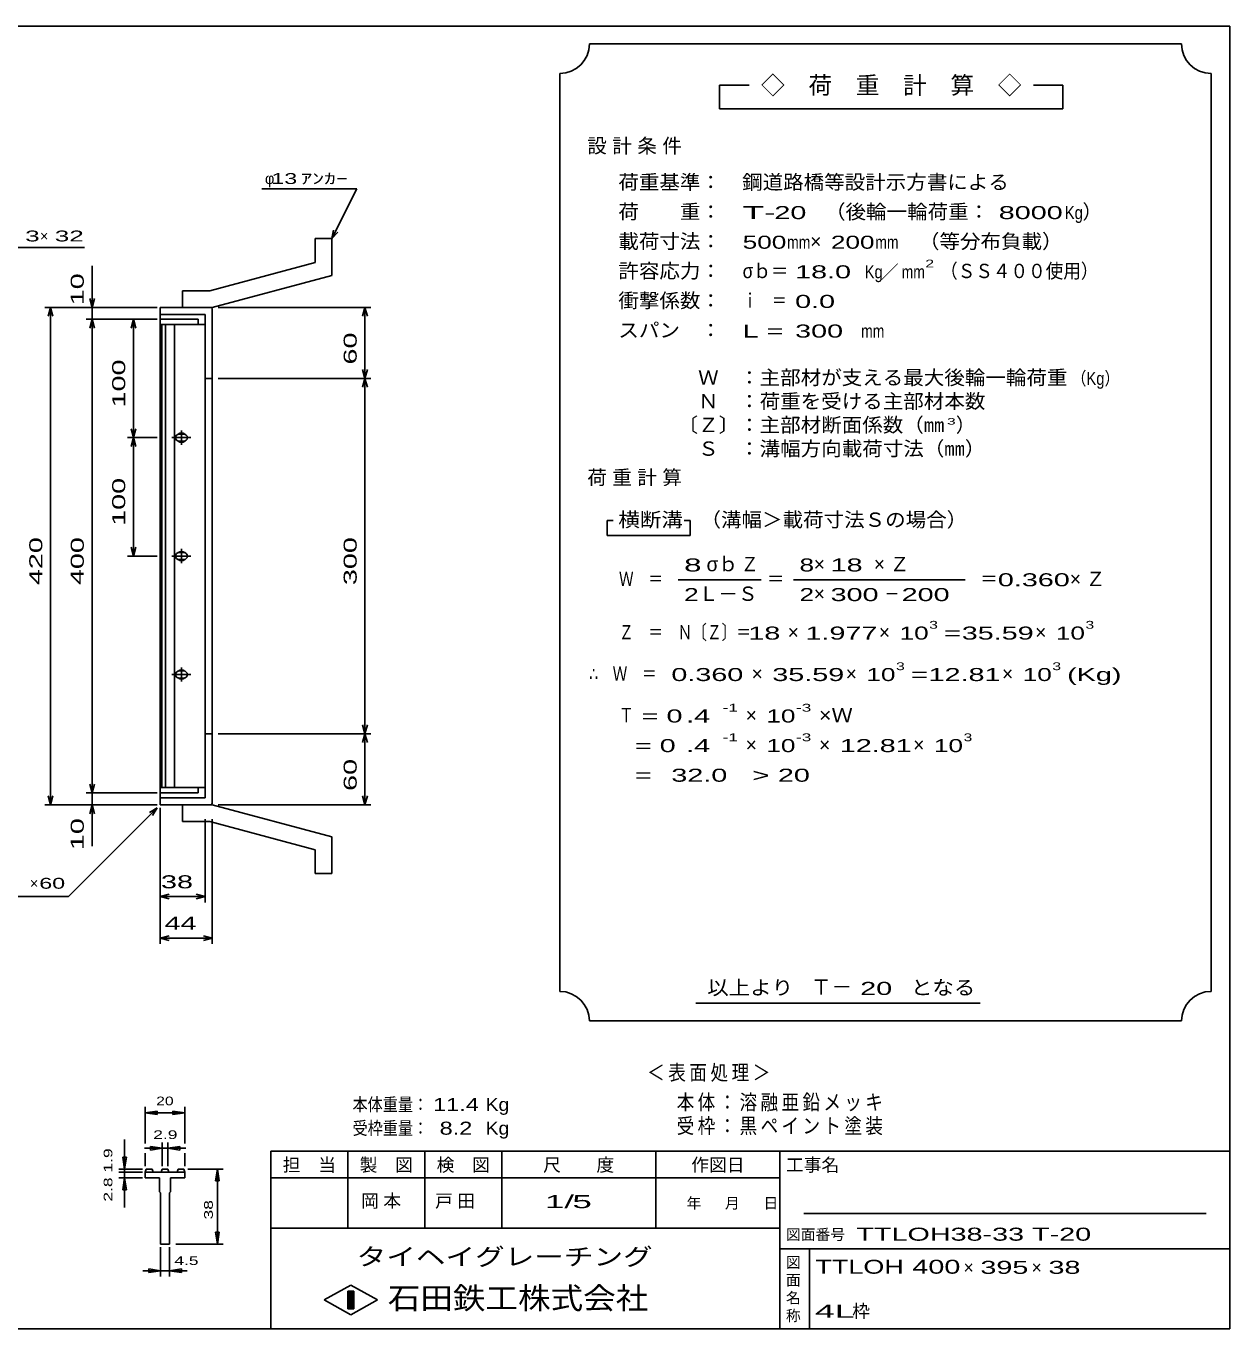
# Model space of a CAD drawing. Units: millimetres, scale not verified, with parts at other scales. Extents: x -910 to 866, y -641 to 527.
# Drawn here: x -151 to 866, y -573 to 527 of the extents above; entities that cross this region are included whole.
import ezdxf
from ezdxf.enums import TextEntityAlignment as Align

# ---------------------------------------------------------------- set-up
doc = ezdxf.new("R2010")
doc.units = ezdxf.units.MM
doc.header["$LTSCALE"] = 5
for name, color, linetype, lineweight in [('0_2', 150, 'Continuous', 25), ('16', 3, 'Continuous', 25), ('19', 6, 'Continuous', 25), ('22', 2, 'Continuous', 25), ('32', 4, 'Continuous', 25)]:
    doc.layers.add(name, color=color, linetype=linetype, lineweight=lineweight)
doc.styles.add('ベクトル', font='')
doc.styles.get('ベクトル').set_extended_font_data('ベクトル')

msp = doc.modelspace()

# ---------------------------------------------------------------- linework, layer by layer
at = {"layer": '0_2'}
for p, q in [((-864.5, 526.75), (865.5, 526.75)), ((865.5, 526.75), (865.5, -573.25)), ((865.5, -423.25), (55.5, -423.25)), ((55.5, -423.25), (55.5, -573.25)), ((120.5, -423.25), (120.5, -488.25)), ((185.5, -488.25), (185.5, -423.25)), ((250.5, -423.25), (250.5, -488.25)), ((380.5, -488.25), (380.5, -423.25)), ((485.5, -423.25), (485.5, -573.25)), ((485.5, -445.75), (55.5, -445.75)), ((845.5, -475.75), (505.5, -475.75)), ((55.5, -488.25), (485.5, -488.25)), ((485.5, -505.75), (865.5, -505.75)), ((510.5, -573.25), (510.5, -505.75)), ((100.5, -548.75), (123, -536.25)), ((123, -536.25), (145.5, -548.75)), ((123, -561.25), (100.5, -548.75)), ((120.5, -541.25), (125.5, -541.25)), ((120.5, -556.25), (120.5, -541.25)), ((120.5, -541.25), (121.5, -541.25)), ((121.5, -541.25), (121.5, -556.25)), ((122.5, -556.25), (122.5, -541.25)), ((122.5, -541.25), (123.5, -541.25)), ((145.5, -548.75), (123, -561.25)), ((123.5, -541.25), (123.5, -556.25)), ((124.5, -556.25), (124.5, -541.25)), ((124.5, -541.25), (125.5, -541.25)), ((125.5, -541.25), (125.5, -556.25)), ((125.5, -541.25), (125.5, -556.25)), ((125.5, -556.25), (120.5, -556.25)), ((121.5, -556.25), (122.5, -556.25)), ((123.5, -556.25), (124.5, -556.25)), ((865.5, -573.25), (-864.5, -573.25))]:
    msp.add_line(p, q, dxfattribs=at)
at = {"layer": '16'}
for p, q in [((-6, 279.25), (-38, 279.25)), ((-38, 279.25), (-38, 274.75)), ((-6, 274.75), (-6, 279.25)), ((-38, 274.75), (-6, 274.75)), ((-38, 274.75), (-38, -116.25)), ((0, 274.75), (-38, 274.75)), ((-36.5, 274.75), (-36.5, -116.25)), ((-33.5, -116.25), (-33.5, 274.75)), ((-26, 274.75), (-26, -116.25)), ((0, -116.25), (0, 274.75)), ((-28, 179.25), (-12, 179.25)), ((-18, 182.25), (-22, 182.25)), ((-22, 176.25), (-18, 176.25)), ((-20, 185.25), (-20, 173.25)), ((-28, 79.25), (-12, 79.25)), ((-18, 82.25), (-22, 82.25)), ((-20, 85.25), (-20, 73.25)), ((-22, 76.25), (-18, 76.25)), ((-28, -20.75), (-12, -20.75)), ((-18, -17.75), (-22, -17.75)), ((-20, -14.75), (-20, -26.75)), ((-22, -23.75), (-18, -23.75)), ((-38, -116.25), (-6, -116.25)), ((-38, -120.75), (-38, -116.25)), ((-38, -116.25), (0, -116.25)), ((-6, -120.75), (-38, -120.75)), ((-6, -116.25), (-6, -120.75))]:
    msp.add_line(p, q, dxfattribs=at)
for centre, radius, start, end in [((-22, 179.25), 3, 90, 270), ((-20, 179.25), 4, 46.6, 133.4), ((-20, 179.25), 4, 226.6, 313.4), ((-18, 179.25), 3, 270, 90), ((-22, 79.25), 3, 90, 270), ((-20, 79.25), 4, 46.6, 133.4), ((-18, 79.25), 3, 270, 90), ((-20, 79.25), 4, 226.6, 313.4), ((-22, -20.75), 3, 90, 270), ((-20, -20.75), 4, 46.6, 133.4), ((-18, -20.75), 3, 270, 90), ((-20, -20.75), 4, 226.6, 313.4)]:
    msp.add_arc(centre, radius, start, end, dxfattribs=at)
at = {"layer": '19'}
for p, q in [((93, 347.25), (107, 347.25)), ((93, 327.25), (93, 347.25)), ((107, 316.25), (107, 347.25)), ((93, 327.25), (4, 303.25)), ((6, 289.25), (107, 316.25)), ((-19, 303.25), (4, 303.25)), ((-19, 289.25), (-19, 303.25)), ((-38, 279.25), (-38, 289.25)), ((-38, 289.25), (5, 289.25)), ((-19, 289.25), (6, 289.25)), ((5, 289.25), (6, 288.25)), ((6, 288.25), (6, -129.75)), ((0, 283.25), (-38, 283.25)), ((0, -124.75), (0, 283.25)), ((6, 229.25), (0, 229.25)), ((6, -70.75), (0, -70.75)), ((-38, -130.75), (-38, -120.75)), ((-38, -124.75), (0, -124.75)), ((5, -130.75), (-38, -130.75)), ((-19, -130.75), (6, -130.75)), ((-19, -144.75), (-19, -130.75)), ((6, -129.75), (5, -130.75)), ((107, -157.75), (6, -130.75)), ((-19, -144.75), (4, -144.75)), ((93, -168.75), (4, -144.75)), ((107, -188.75), (107, -157.75)), ((93, -188.75), (93, -168.75)), ((93, -188.75), (107, -188.75))]:
    msp.add_line(p, q, dxfattribs=at)
at = {"layer": '22', "color": 4}
for p, q in [((824.5, 511.75), (324.5, 511.75)), ((299.5, 486.75), (299.5, -288.25)), ((849.5, -288.25), (849.5, 486.75)), ((459.5, 476.75), (434.5, 476.75)), ((434.5, 476.75), (434.5, 456.75)), ((724.5, 476.75), (699.5, 476.75)), ((724.5, 456.75), (724.5, 476.75)), ((434.5, 456.75), (724.5, 456.75)), ((48, 389.25), (128, 389.25)), ((107, 347.25), (128, 389.25)), ((107, 347.25), (108.5, 354.55)), ((107, 347.25), (112, 352.75)), ((-217, 339.75), (-102, 339.75)), ((-95.5, 289.25), (-95.5, 324.25)), ((-135.5, 289.25), (-40.5, 289.25)), ((-132.5, 281.75), (-130.5, 289.25)), ((-128.5, 281.75), (-130.5, 289.25)), ((-130.5, -130.75), (-130.5, 289.25)), ((-40.5, 289.25), (-100.5, 289.25)), ((-95.5, 289.25), (-97.5, 296.75)), ((-93.5, 296.75), (-95.5, 289.25)), ((-95.5, 289.25), (-95.5, 279.25)), ((11, 289.25), (140, 289.25)), ((133, 281.75), (135, 289.25)), ((137, 281.75), (135, 289.25)), ((135, 229.25), (135, 289.25)), ((-100.5, 279.25), (-40.5, 279.25)), ((-97.5, 271.75), (-95.5, 279.25)), ((-93.5, 271.75), (-95.5, 279.25)), ((-95.5, -120.75), (-95.5, 279.25)), ((-40.5, 279.25), (-65.5, 279.25)), ((-60.5, 279.25), (-62.5, 271.75)), ((-58.5, 271.75), (-60.5, 279.25)), ((-60.5, 279.25), (-60.5, 179.25)), ((135, 229.25), (133, 236.75)), ((135, 229.25), (137, 236.75)), ((11, 229.25), (140, 229.25)), ((133, 221.75), (135, 229.25)), ((137, 221.75), (135, 229.25)), ((135, -70.75), (135, 229.25)), ((-65.5, 179.25), (-40.5, 179.25)), ((-60.5, 179.25), (-62.5, 186.75)), ((-60.5, 179.25), (-62.5, 171.75)), ((-58.5, 186.75), (-60.5, 179.25)), ((-58.5, 171.75), (-60.5, 179.25)), ((-60.5, 179.25), (-60.5, 79.25)), ((344.5, 109.25), (339.5, 109.25)), ((339.5, 109.25), (339.5, 96.75)), ((409.5, 109.25), (404.5, 109.25)), ((409.5, 96.75), (409.5, 109.25)), ((339.5, 96.75), (409.5, 96.75)), ((-65.5, 79.25), (-40.5, 79.25)), ((-60.5, 79.25), (-62.5, 86.75)), ((-58.5, 86.75), (-60.5, 79.25)), ((399.5, 59.25), (469.5, 59.25)), ((497, 59.25), (642, 59.25)), ((135, -70.75), (133, -63.25)), ((135, -70.75), (137, -63.25)), ((11, -70.75), (140, -70.75)), ((133, -78.25), (135, -70.75)), ((137, -78.25), (135, -70.75)), ((135, -130.75), (135, -70.75)), ((-100.5, -120.75), (-40.5, -120.75)), ((-95.5, -120.75), (-97.5, -113.25)), ((-95.5, -120.75), (-93.5, -113.25)), ((-95.5, -130.75), (-95.5, -120.75)), ((-135.5, -130.75), (-40.5, -130.75)), ((-130.5, -130.75), (-132.5, -123.25)), ((-130.5, -130.75), (-128.5, -123.25)), ((-100.5, -130.75), (-40.5, -130.75)), ((-97.5, -138.25), (-95.5, -130.75)), ((-93.5, -138.25), (-95.5, -130.75)), ((-95.5, -165.75), (-95.5, -130.75)), ((11, -130.75), (140, -130.75)), ((135, -130.75), (133, -123.25)), ((135, -130.75), (137, -123.25)), ((-115.5, -208.25), (-40.5, -133.25)), ((-47, -137.25), (-40.5, -133.25)), ((-44.5, -139.75), (-40.5, -133.25)), ((-38, -213.25), (-38, -133.25)), ((-38, -248.25), (-38, -133.25)), ((0, -213.25), (0, -142.75)), ((6, -248.25), (6, -142.75)), ((-215.5, -208.25), (-115.5, -208.25)), ((-38, -208.25), (-30.5, -206.25)), ((-30.5, -210.25), (-38, -208.25)), ((-38, -208.25), (0, -208.25)), ((0, -208.25), (-7.5, -206.25)), ((-7.5, -210.25), (0, -208.25)), ((-38, -243.25), (-30.5, -241.25)), ((6, -243.25), (-1.5, -241.25)), ((-30.5, -245.25), (-38, -243.25)), ((-38, -243.25), (6, -243.25)), ((-1.5, -245.25), (6, -243.25)), ((414.5, -298.25), (654.5, -298.25)), ((324.5, -313.25), (824.5, -313.25))]:
    msp.add_line(p, q, dxfattribs=at)
for centre, start, end in [((299.5, 511.75), 270, 0), ((849.5, 511.75), 180, 270), ((299.5, -313.25), 0, 90), ((849.5, -313.25), 90, 180)]:
    msp.add_arc(centre, 25, start, end, dxfattribs=at)
at = {"layer": '32'}
for p, q in [((-50.5, -416.75), (-50.5, -385.75)), ((-50.5, -390.75), (-40.5, -389.25)), ((-50.5, -390.75), (-40.5, -392.25)), ((-50.5, -390.75), (-17.167, -390.75)), ((-40.5, -392.25), (-40.5, -389.25)), ((-17.167, -390.75), (-27.167, -389.25)), ((-27.167, -392.25), (-27.167, -389.25)), ((-17.167, -390.75), (-27.167, -392.25)), ((-17.167, -416.75), (-17.167, -385.75)), ((-68, -438.25), (-68, -413.25)), ((-36.25, -435.75), (-36.25, -415.75)), ((-31.417, -415.75), (-31.417, -435.75)), ((-68, -438.25), (-69.5, -428.25)), ((-69.5, -428.25), (-66.5, -428.25)), ((-68, -438.25), (-66.5, -428.25)), ((-36.25, -420.75), (-51.25, -420.75)), ((-50.5, -435.75), (-50.5, -424.75)), ((-36.25, -420.75), (-46.25, -419.25)), ((-46.25, -419.25), (-46.25, -422.25)), ((-46.25, -422.25), (-36.25, -420.75)), ((-36.25, -420.75), (-31.417, -420.75)), ((-31.417, -420.75), (-21.417, -419.25)), ((-21.417, -422.25), (-31.417, -420.75)), ((-31.417, -420.75), (-16.417, -420.75)), ((-21.417, -419.25), (-21.417, -422.25)), ((-17.167, -435.75), (-17.167, -424.75)), ((-73, -438.25), (-53, -438.25)), ((-68, -445.75), (-68, -438.25)), ((-50.5, -440.75), (-49.667, -438.25)), ((-49.667, -438.25), (-44.833, -438.25)), ((-44.833, -438.25), (-44, -440.75)), ((-37.083, -440.75), (-36.25, -438.25)), ((-36.25, -438.25), (-31.417, -438.25)), ((-31.417, -438.25), (-30.583, -440.75)), ((-23.667, -440.75), (-22.833, -438.25)), ((-22.833, -438.25), (-18, -438.25)), ((-18, -438.25), (-17.167, -440.75)), ((-14.667, -438.25), (15.333, -438.25)), ((8.833, -448.25), (10.333, -438.25)), ((10.333, -438.25), (11.833, -448.25)), ((10.333, -501.584), (10.333, -438.25)), ((-73, -440.75), (-53, -440.75)), ((-73, -445.75), (-53, -445.75)), ((-69.5, -455.75), (-68, -445.75)), ((-68, -445.75), (-66.5, -455.75)), ((-68, -470.75), (-68, -445.75)), ((-50.5, -440.75), (-50.5, -445.75)), ((-17.167, -440.75), (-50.5, -440.75)), ((-50.5, -445.75), (-38.417, -445.75)), ((-38.417, -445.75), (-38.417, -457.417)), ((-29.25, -457.417), (-29.25, -445.75)), ((-29.25, -445.75), (-17.167, -445.75)), ((-17.167, -445.75), (-17.167, -440.75)), ((8.833, -448.25), (11.833, -448.25)), ((-69.5, -455.75), (-66.5, -455.75)), ((-38.417, -457.417), (-37.583, -458.25)), ((-37.583, -458.25), (-37.583, -501.583)), ((-30.083, -458.25), (-29.25, -457.417)), ((-30.083, -501.583), (-30.083, -458.25)), ((10.333, -501.584), (8.833, -491.584)), ((8.833, -491.584), (11.833, -491.584)), ((10.333, -501.584), (11.833, -491.584)), ((-37.583, -501.583), (-30.083, -501.583)), ((-37.583, -529.083), (-37.583, -504.084)), ((-30.083, -529.083), (-30.083, -504.084)), ((-24.667, -501.584), (15.333, -501.584)), ((-52.583, -524.083), (-37.583, -524.083)), ((-37.583, -524.083), (-47.583, -522.583)), ((-47.583, -525.583), (-47.583, -522.583)), ((-37.583, -524.083), (-47.583, -525.583)), ((-37.583, -524.083), (-30.083, -524.083)), ((-30.083, -524.083), (-20.083, -522.583)), ((-30.083, -524.083), (-20.083, -525.583)), ((-30.083, -524.083), (-15.083, -524.083)), ((-20.083, -525.583), (-20.083, -522.583))]:
    msp.add_line(p, q, dxfattribs=at)
msp.add_circle((-68, -440.75), 0.5, dxfattribs=at)

# ---------------------------------------------------------------- texts
at = {"layer": '0_2', "style": 'ベクトル'}
for s, height, p in [('担\u3000当', 11, (65.5, -434.75)), ('製\u3000図', 11, (130.5, -434.75)), ('検\u3000図', 11, (195.5, -434.75)), ('尺\u3000\u3000度', 11, (285.5, -434.75)), ('作図日', 11, (410.5, -434.75)), ('工事名', 11, (490.5, -434.75)), ('年', 9.164, (406.5, -467)), ('月', 9.164, (439, -467)), ('日', 9.164, (471.5, -467)), ('図面番号', 9.164, (490.5, -493.5)), ('図', 9.164, (490.5, -517)), ('面', 9.164, (490.5, -532)), ('名', 9.164, (490.5, -547)), ('称', 9.164, (490.5, -562))]:
    msp.add_text(s, height=height, dxfattribs=at).set_placement(p, align=Align.MIDDLE_LEFT)
at = {"layer": '0_2', "color": 222, "style": 'ベクトル'}
for s, height, width, p in [('タイヘイグレーチング', 14.66, 1.25, (128, -512.25)), ('石田鉄工株式会社', 18.33, 1.1, (154.25, -547.25))]:
    msp.add_text(s, height=height, dxfattribs=dict(at, width=width)).set_placement(p, align=Align.MIDDLE_LEFT)
at = {"layer": '22', "style": 'ベクトル'}
for s, height, p in [('◇\u3000荷\u3000重\u3000計\u3000算\u3000◇', 14.66, (469.5, 476.75)), ('φ', 9.164, (50.5, 398)), ('）', 12.1, (741, 370)), ('×', 9.164, (-139.5, 349.5)), ('×', 12.1, (511, 345)), ('／', 11, (570.75, 319.25)), ('）', 12.1, (634, 190)), ('σｂ', 12.1, (423.5, 72.5)), ('×', 12.1, (514, 72.5)), ('Ｌ－Ｓ', 12.1, (417, 47.5)), ('×', 12.1, (514, 47.5)), ('×', 12.1, (492, 15)), ('×', 12.1, (569, 15)), ('×', 12.1, (701, 15)), ('×', 12.1, (461.5, -20)), ('×', 12.1, (541, -20)), ('×', 12.1, (673, -20)), ('×', 12.1, (456.5, -55)), ('×', 12.1, (456.5, -80)), ('×', 12.1, (518.5, -80)), ('×', 12.1, (598, -80)), ('×', 9.164, (-148, -197)), ('Ｔ－', 12.83, (511.5, -284.5)), ('×', 11, (640.5, -521.25)), ('×', 11, (698, -521.25)), ('枠', 11, (546.5, -558.25))]:
    msp.add_text(s, height=height, dxfattribs=at).set_placement(p, align=Align.MIDDLE_LEFT)
for s, height, width, p in [(' 13 ', 9.164, 1.6, (50.5, 398)), ('ｱﾝｶｰ', 9.164, 1.6, (80.5, 398)), ('荷重基準：\u3000', 12.1, 1.05, (349, 395)), ('鋼道路橋等設計示方書による', 12.1, 1.05, (453.5, 395)), ('荷\u3000\u3000重：\u3000', 12.1, 1.05, (349, 370)), ('T-', 11, 2, (454, 369.25)), (' 20 ', 11, 1.65, (474, 369.25)), ('（後輪一輪荷重：', 12.1, 1.05, (523.5, 370)), (' 8000', 11, 1.65, (663.5, 369.25)), ('Kg', 11, 0.85, (726, 369.25)), ('3', 9.164, 1.8, (-152, 349.5)), ('32', 9.164, 1.8, (-127, 349.5)), ('載荷寸法：\u3000', 12.1, 1.05, (349, 345)), ('\u3000（等分布負載）', 12.1, 1.05, (585.5, 345)), ('500', 11, 1.5, (454, 344.25)), ('mm', 11, 0.8, (491.5, 344.25)), ('200', 11, 1.5, (528.5, 344.25)), ('mm', 11, 0.8, (566, 344.25)), ('許容応力：\u3000', 12.1, 1.05, (349, 320)), ('σｂ＝', 12.1, 0.9, (454, 320)), (' 18.0', 11, 1.65, (491.5, 319.25)), ('Kg', 11, 0.85, (557, 319.25)), ('mm', 11, 0.8, (588.25, 319.25)), ('2', 6.598, 1.5, (608.25, 326.25)), ('（ＳＳ４００使用）', 12.1, 0.9, (620.75, 320)), ('衝撃係数：\u3000', 12.1, 1.05, (349, 295)), ('ｉ\u3000＝', 12.1, 0.75, (454, 295)), (' 0.0', 11, 1.65, (491.5, 294.25)), ('スパン\u3000：\u3000', 12.1, 1.05, (349, 270)), ('L =', 11, 1.65, (454, 269.25)), (' 300 ', 11, 1.65, (491.5, 269.25)), ('mm', 11, 0.8, (554, 269.25)), ('\u3000Ｗ\u3000：主部材が支える最大後輪一輪荷重', 12.1, 1.05, (399, 230)), ('（Kg）', 11, 0.85, (731.5, 229.25)), ('\u3000Ｎ\u3000：荷重を受ける主部材本数', 12.1, 1.05, (399, 210)), ('〔Ｚ〕：主部材断面係数（㎜', 12.1, 1.05, (399, 190)), ('3', 5.499, 1.8, (626.5, 193)), ('\u3000Ｓ\u3000：溝幅方向載荷寸法（㎜）', 12.1, 1.05, (399, 170)), ('横断溝', 12.1, 1.1, (349, 110)), ('\u3000（溝幅＞載荷寸法Ｓの場合）', 12.1, 1.05, (401, 110)), ('8', 11, 1.8, (404.5, 71.75)), ('Ｚ', 12.1, 0.9, (452.5, 72.5)), ('8', 11, 1.5, (502, 71.75)), (' 18 ', 11, 1.65, (521.5, 71.75)), ('Ｗ\u3000＝', 12.1, 0.75, (349.5, 60)), ('＝', 12.1, 0.9, (474.5, 60)), ('＝', 12.1, 0.9, (654.5, 60)), ('0.360', 11, 1.65, (669.5, 59.25)), ('2', 11, 1.5, (404.5, 46.75)), ('2', 11, 1.5, (502, 46.75)), (' 300 ', 11, 1.65, (521.5, 46.75)), ('－', 12.1, 0.75, (574, 47.5)), (' 200 ', 11, 1.65, (581.5, 46.75)), ('Ｚ\u3000＝\u3000Ｎ〔Ｚ〕＝', 12.1, 0.75, (349.5, 15)), ('3', 6.598, 1.5, (611.5, 21.25)), ('3', 6.598, 1.5, (743.5, 21.25)), (' 18 ', 11, 1.65, (452, 14.25)), ('1.977', 11, 1.65, (507, 14.25)), ('10', 11, 1.5, (586.5, 14.25)), ('=', 11, 1.7, (624, 14.25)), ('35.59', 11, 1.65, (639, 14.25)), ('10', 11, 1.5, (718.5, 14.25)), ('3', 6.598, 1.5, (583.5, -13.75)), ('3', 6.598, 1.5, (715.5, -13.75)), ('∴\u3000Ｗ\u3000＝', 12.1, 0.75, (324.5, -20)), (' 0.360', 11, 1.65, (387, -20.75)), ('35.59', 11, 1.65, (479, -20.75)), ('10', 11, 1.5, (558.5, -20.75)), ('=', 11, 1.7, (596, -20.75)), ('12.81', 11, 1.65, (611, -20.75)), ('10', 11, 1.5, (690.5, -20.75)), ('(Kg)', 11, 1.65, (728, -20.75)), ('Ｔ', 12.1, 0.75, (349.5, -55)), (' = 0', 11, 1.65, (362, -55.75)), (' .4 ', 11, 1.65, (399.5, -55.75)), ('-1', 6.598, 1.65, (437, -48.75)), ('10', 11, 1.5, (474, -55.75)), ('-3', 6.598, 1.65, (499, -48.75)), ('×Ｗ', 12.1, 1.1, (518.5, -55)), ('  = 0', 11, 1.65, (349.5, -80.75)), (' .4 ', 11, 1.65, (399.5, -80.75)), ('-1', 6.598, 1.65, (437, -73.75)), ('10', 11, 1.5, (474, -80.75)), ('-3', 6.598, 1.65, (499, -73.75)), ('12.81', 11, 1.65, (536, -80.75)), ('10', 11, 1.5, (615.5, -80.75)), ('3', 6.598, 1.5, (640.5, -73.75)), ('  =', 11, 1.65, (349.5, -105.75)), (' 32.0', 11, 1.65, (387, -105.75)), ('>', 11, 1.7, (462, -105.75)), (' 20 ', 11, 1.65, (477, -105.75)), (' 60 ', 9.164, 1.6, (-145.5, -197)), (' 38 ', 11, 1.65, (-44, -195.75)), (' 44 ', 11, 1.65, (-41, -230.75)), ('以上より\u3000', 12.1, 1.1, (424, -285)), (' 20 ', 11, 1.65, (546.5, -285.75)), ('となる', 12.1, 1.1, (596, -285)), ('本体重量：', 11, 0.85, (124.5, -383.75)), (' 11.4', 11, 1.35, (187, -383.75)), ('Kg', 11, 1.1, (237, -383.75)), ('受枠重量：', 11, 0.85, (124.5, -403.75)), ('  8.2', 11, 1.35, (187, -403.75)), ('Kg', 11, 1.1, (237, -403.75)), ('1/', 11, 2, (287, -465.75)), (' 5 ', 11, 2, (302, -465.75)), ('TTLOH38-33 T-20                        ', 11, 1.65, (550, -493.25)), ('TTLOH', 11.73, 1.45, (515.5, -520.75)), (' 400 ', 11.73, 1.55, (590.5, -520.75)), (' 395 ', 11, 1.65, (648, -521.25)), (' 38 ', 11, 1.65, (705.5, -521.25)), ('4L', 11, 2.05, (515, -558.25))]:
    msp.add_text(s, height=height, dxfattribs=dict(at, width=width)).set_placement(p, align=Align.MIDDLE_LEFT)
at = {"layer": '22', "style": 'ベクトル', "width": 1.65}
for s, p in [(' 10 ', (-108, 284.25)), (' 60 ', (122.5, 234.25)), (' 100 ', (-73, 198)), (' 100 ', (-73, 98)), (' 420 ', (-143, 48)), (' 400 ', (-108, 48)), (' 300 ', (122.5, 48)), (' 60 ', (122.5, -125.75)), (' 10 ', (-108, -175.75))]:
    msp.add_text(s, height=11, rotation=90, dxfattribs=at).set_placement(p, align=Align.MIDDLE_LEFT)
at = {"layer": '22', "attachment_point": 4, "style": 'ベクトル'}
for s, insert, char_height in [('\\T1.28;設計条件', (322.75, 425), 12.1), ('\\T1.28;荷重計算', (322.75, 145), 12.1), ('\\T1.42;×Ｚ', (564.75, 72.5), 12.1), ('\\T1.42;×Ｚ', (730.25, 60), 12.1), ('\\T1.2;\\W0.85;＜表面処理＞', (373.25, -357.5), 12.83), ('\\T1.19;\\W0.85;本体：溶融亜鉛メッキ', (398.25, -382.5), 12.83), ('\\T1.19;\\W0.85;受枠：黒ペイント塗装', (398.25, -402.5), 12.83), ('\\T1.25;岡本\u3000', (131.75, -465.75), 11), ('\\T1.25;戸田\u3000', (194.25, -465.75), 11)]:
    msp.add_mtext(s, dxfattribs=dict(at, insert=insert, char_height=char_height))
at = {"layer": '32', "color": 2, "style": 'ベクトル'}
for s, width, p in [('20', 1.35, (-41.333, -380.75)), ('2.9', 1.5, (-43.833, -409.25)), (' 4.5 ', 1.5, (-30.083, -515.583))]:
    msp.add_text(s, height=7.331, dxfattribs=dict(at, width=width)).set_placement(p, align=Align.MIDDLE_LEFT)
at = {"layer": '32', "color": 2, "style": 'ベクトル', "width": 1.5}
for s, p in [('2.8 1.9', (-82, -465.75)), (' 38 ', (2.833, -484.917))]:
    msp.add_text(s, height=7.331, rotation=90, dxfattribs=at).set_placement(p, align=Align.MIDDLE_LEFT)

doc.saveas('drawing.dxf')
